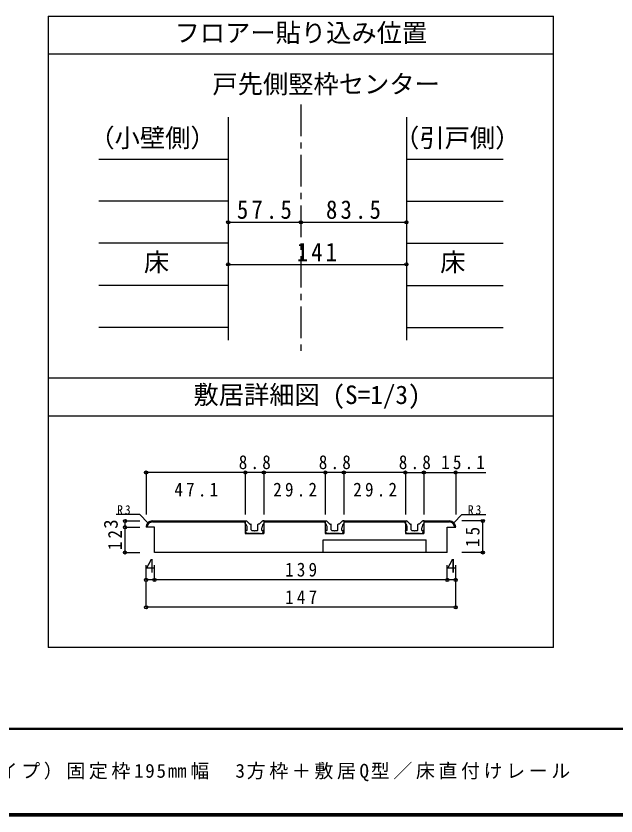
# Model space of a CAD drawing. Units: millimetres at full size, sheet at 1:5, with parts at other scales. Extents: x -973 to 977, y -718 to 696.
# Drawn here: x -494 to -19, y -701 to -68 of the extents above; entities that cross this region are included whole.
import ezdxf
from ezdxf.enums import TextEntityAlignment as Align

# ---------------------------------------------------------------- set-up
doc = ezdxf.new("R2010")
doc.units = ezdxf.units.MM
doc.header["$LTSCALE"] = 5
doc.header["$PDMODE"] = 32
doc.header["$PDSIZE"] = 2.5
doc.linetypes.add('CHAIN1', pattern=[8, 5, -1, 1, -1])
for name, color, linetype in [('0-1_通り芯', 4, 'CHAIN1'), ('0-3_仕上げ', 2, 'Continuous'), ('0-4_枠', 3, 'Continuous'), ('0-A_文字', 7, 'Continuous'), ('0-B_寸法', 7, 'Continuous'), ('2-4_枠', 3, 'Continuous'), ('2-7_金物', 7, 'Continuous'), ('2-B_寸法', 4, 'Continuous'), ('F-1_枠', 6, 'Continuous'), ('F-A_文字', 7, 'Continuous')]:
    doc.layers.add(name, color=color, linetype=linetype)
doc.styles.add('ＭＳ ゴシック', font='')
doc.styles.get('ＭＳ ゴシック').set_extended_font_data('MS Gothic')

msp = doc.modelspace()

# ---------------------------------------------------------------- linework, layer by layer
at = {"layer": '0-1_通り芯'}
msp.add_line((-268.347, -137.651), (-268.347, -334.158), dxfattribs=at)
at = {"layer": '0-3_仕上げ', "color": 4}
for p, q in [((-428.347, -180.953), (-325.847, -180.953)), ((-184.847, -180.953), (-108.347, -180.953)), ((-325.847, -214.254), (-428.347, -214.254)), ((-184.847, -214.254), (-108.347, -214.254)), ((-325.847, -247.555), (-428.347, -247.555)), ((-184.847, -247.555), (-108.347, -247.555)), ((-325.847, -280.857), (-428.347, -280.857)), ((-184.847, -280.857), (-108.347, -280.857)), ((-325.847, -314.158), (-428.347, -314.158)), ((-184.847, -314.158), (-108.347, -314.158))]:
    msp.add_line(p, q, dxfattribs=at)
at = {"layer": '0-4_枠'}
for p, q in [((-325.847, -147.651), (-325.847, -324.158)), ((-184.847, -147.651), (-184.847, -324.158))]:
    msp.add_line(p, q, dxfattribs=at)
at = {"layer": '0-A_文字', "color": 3}
for p, q in [((-468.347, -67.651), (-468.347, -567.5)), ((-468.347, -67.651), (-68.347, -67.651)), ((-68.347, -567.5), (-68.347, -67.651)), ((-468.347, -97.651), (-68.347, -97.651)), ((-68.347, -354.177), (-468.347, -354.177)), ((-468.347, -384.177), (-68.347, -384.177)), ((-68.347, -567.5), (-468.347, -567.5))]:
    msp.add_line(p, q, dxfattribs=at)
at = {"layer": '0-B_寸法', "color": 4}
for p, q in [((-325.847, -230.905), (-268.347, -230.905)), ((-268.347, -230.905), (-184.847, -230.905)), ((-325.847, -264.206), (-184.847, -264.206))]:
    msp.add_line(p, q, dxfattribs=at)
at = {"layer": '0-B_寸法'}
for p in [(-325.847, -230.905), (-268.347, -230.905), (-184.847, -230.905), (-325.847, -264.206), (-184.847, -264.206)]:
    msp.add_point(p, dxfattribs=at)
at = {"layer": '2-4_枠'}
for p, q in [((-385.847, -467.287), (-312.347, -467.287)), ((-385.847, -468.12), (-312.347, -468.12)), ((-385.847, -468.12), (-312.347, -468.12)), ((-297.68, -467.287), (-249.014, -467.287)), ((-297.68, -467.287), (-297.68, -477.287)), ((-297.68, -467.287), (-249.014, -467.287)), ((-297.68, -468.12), (-249.014, -468.12)), ((-297.68, -468.12), (-249.014, -468.12)), ((-249.014, -467.287), (-249.014, -477.287)), ((-234.347, -467.287), (-234.347, -477.287)), ((-234.347, -467.287), (-185.68, -467.287)), ((-234.347, -467.287), (-185.68, -467.287)), ((-234.347, -468.12), (-185.68, -468.12)), ((-234.347, -468.12), (-185.68, -468.12)), ((-185.68, -467.287), (-185.68, -477.287)), ((-171.014, -467.287), (-171.014, -477.287)), ((-171.014, -467.287), (-150.847, -467.287)), ((-171.014, -467.287), (-150.847, -467.287)), ((-171.014, -468.12), (-150.847, -468.12)), ((-171.014, -468.12), (-150.847, -468.12)), ((-384.18, -472.287), (-390.847, -472.287)), ((-384.18, -472.287), (-390.847, -472.287)), ((-384.18, -492.287), (-384.18, -472.287)), ((-152.514, -472.287), (-145.847, -472.287)), ((-152.514, -492.287), (-152.514, -472.287)), ((-152.514, -472.287), (-145.847, -472.287)), ((-312.347, -477.287), (-297.68, -477.287)), ((-312.347, -477.287), (-297.68, -477.287)), ((-249.014, -477.287), (-234.347, -477.287)), ((-249.014, -477.287), (-234.347, -477.287)), ((-185.68, -477.287), (-171.014, -477.287)), ((-185.68, -477.287), (-171.014, -477.287)), ((-250.847, -482.287), (-169.18, -482.287)), ((-169.18, -492.287), (-169.18, -482.287)), ((-152.514, -492.287), (-384.18, -492.287)), ((-152.514, -492.287), (-384.18, -492.287))]:
    msp.add_line(p, q, dxfattribs=at)
for points in [[(-385.847, -467.287), (-312.347, -467.287), (-312.347, -477.287)], [(-250.847, -492.287), (-250.847, -482.287), (-169.18, -482.287)]]:
    msp.add_lwpolyline(points, dxfattribs=at)
for centre, major_axis, start_param, end_param in [((-385.847, -472.287), (5, 0), 1.5707963, 3.1415927), ((-385.847, -472.287), (5, 0), 1.5707963, 3.1415927), ((-385.847, -472.287), (4.167, 0), 1.5707963, 3.1415927), ((-385.847, -472.287), (4.167, 0), 1.5707963, 3.1415927), ((-150.847, -472.287), (5, 0), 6.2831853, 7.8539816), ((-150.847, -472.287), (5, 0), 6.2831853, 7.8539816), ((-150.847, -472.287), (4.167, 0), 6.2831853, 7.8539816), ((-150.847, -472.287), (4.167, 0), 6.2831853, 7.8539816)]:
    msp.add_ellipse(centre, major_axis=major_axis, ratio=0.999999, start_param=start_param, end_param=end_param, dxfattribs=at)
at = {"layer": '2-7_金物'}
for p, q in [((-312.514, -467.287), (-311.609, -467.287)), ((-312.514, -468.954), (-312.514, -467.287)), ((-312.514, -467.287), (-311.609, -467.287)), ((-308.91, -469.641), (-311.019, -467.531)), ((-308.91, -469.641), (-311.019, -467.531)), ((-301.117, -469.641), (-299.008, -467.531)), ((-301.117, -469.641), (-299.008, -467.531)), ((-297.514, -467.287), (-298.418, -467.287)), ((-249.18, -467.287), (-248.275, -467.287)), ((-249.18, -468.954), (-249.18, -467.287)), ((-249.18, -467.287), (-248.275, -467.287)), ((-245.577, -469.641), (-247.686, -467.531)), ((-245.577, -469.641), (-247.686, -467.531)), ((-237.784, -469.641), (-235.674, -467.531)), ((-237.784, -469.641), (-235.674, -467.531)), ((-234.18, -467.287), (-235.085, -467.287)), ((-185.847, -467.287), (-184.942, -467.287)), ((-185.847, -468.954), (-185.847, -467.287)), ((-185.847, -467.287), (-184.942, -467.287)), ((-182.243, -469.641), (-184.353, -467.531)), ((-182.243, -469.641), (-184.353, -467.531)), ((-174.451, -469.641), (-172.341, -467.531)), ((-174.451, -469.641), (-172.341, -467.531)), ((-170.847, -467.287), (-171.752, -467.287)), ((-310.847, -474.787), (-311.847, -474.787)), ((-310.847, -474.787), (-311.847, -474.787)), ((-310.847, -474.787), (-310.847, -472.681)), ((-308.556, -469.787), (-308.014, -469.787)), ((-308.556, -469.787), (-308.014, -469.787)), ((-307.68, -474.287), (-307.68, -470.121)), ((-305.014, -475.287), (-304.514, -474.787)), ((-305.014, -475.287), (-304.514, -474.787)), ((-304.514, -474.787), (-302.847, -474.787)), ((-304.514, -474.787), (-302.847, -474.787)), ((-302.347, -474.287), (-302.347, -470.121)), ((-301.471, -469.787), (-302.014, -469.787)), ((-301.471, -469.787), (-302.014, -469.787)), ((-299.18, -474.787), (-299.18, -472.681)), ((-299.18, -474.787), (-298.18, -474.787)), ((-299.18, -474.787), (-298.18, -474.787)), ((-247.514, -474.787), (-248.514, -474.787)), ((-247.514, -474.787), (-248.514, -474.787)), ((-247.514, -474.787), (-247.514, -472.681)), ((-245.223, -469.787), (-244.68, -469.787)), ((-245.223, -469.787), (-244.68, -469.787)), ((-244.347, -474.287), (-244.347, -470.121)), ((-241.68, -475.287), (-241.18, -474.787)), ((-241.68, -475.287), (-241.18, -474.787)), ((-241.18, -474.787), (-239.514, -474.787)), ((-241.18, -474.787), (-239.514, -474.787)), ((-239.014, -474.287), (-239.014, -470.121)), ((-238.137, -469.787), (-238.68, -469.787)), ((-238.137, -469.787), (-238.68, -469.787)), ((-235.847, -474.787), (-235.847, -472.681)), ((-235.847, -474.787), (-234.847, -474.787)), ((-235.847, -474.787), (-234.847, -474.787)), ((-184.18, -474.787), (-185.18, -474.787)), ((-184.18, -474.787), (-185.18, -474.787)), ((-184.18, -474.787), (-184.18, -472.681)), ((-181.89, -469.787), (-181.347, -469.787)), ((-181.89, -469.787), (-181.347, -469.787)), ((-181.014, -474.287), (-181.014, -470.121)), ((-178.347, -475.287), (-177.847, -474.787)), ((-178.347, -475.287), (-177.847, -474.787)), ((-177.847, -474.787), (-176.18, -474.787)), ((-177.847, -474.787), (-176.18, -474.787)), ((-175.68, -474.287), (-175.68, -470.121)), ((-174.804, -469.787), (-175.347, -469.787)), ((-174.804, -469.787), (-175.347, -469.787)), ((-172.514, -474.787), (-172.514, -472.681)), ((-172.514, -474.787), (-171.514, -474.787)), ((-172.514, -474.787), (-171.514, -474.787)), ((-311.347, -477.287), (-312.157, -475.243)), ((-311.347, -477.287), (-312.157, -475.243)), ((-309.514, -477.287), (-311.347, -477.287)), ((-309.514, -477.287), (-311.347, -477.287)), ((-309.514, -477.287), (-309.18, -476.954)), ((-309.514, -477.287), (-309.18, -476.954)), ((-309.18, -476.954), (-308.847, -477.287)), ((-309.18, -476.954), (-308.847, -477.287)), ((-301.18, -477.287), (-308.847, -477.287)), ((-301.18, -477.287), (-308.847, -477.287)), ((-300.847, -476.954), (-301.18, -477.287)), ((-300.847, -476.954), (-301.18, -477.287)), ((-300.514, -477.287), (-300.847, -476.954)), ((-300.514, -477.287), (-300.847, -476.954)), ((-300.514, -477.287), (-298.68, -477.287)), ((-300.514, -477.287), (-298.68, -477.287)), ((-298.68, -477.287), (-297.87, -475.243)), ((-298.68, -477.287), (-297.87, -475.243)), ((-248.014, -477.287), (-248.823, -475.243)), ((-248.014, -477.287), (-248.823, -475.243)), ((-246.18, -477.287), (-248.014, -477.287)), ((-246.18, -477.287), (-248.014, -477.287)), ((-246.18, -477.287), (-245.847, -476.954)), ((-246.18, -477.287), (-245.847, -476.954)), ((-245.847, -476.954), (-245.514, -477.287)), ((-245.847, -476.954), (-245.514, -477.287)), ((-237.847, -477.287), (-245.514, -477.287)), ((-237.847, -477.287), (-245.514, -477.287)), ((-237.514, -476.954), (-237.847, -477.287)), ((-237.514, -476.954), (-237.847, -477.287)), ((-237.18, -477.287), (-237.514, -476.954)), ((-237.18, -477.287), (-237.514, -476.954)), ((-237.18, -477.287), (-235.347, -477.287)), ((-237.18, -477.287), (-235.347, -477.287)), ((-235.347, -477.287), (-234.537, -475.243)), ((-235.347, -477.287), (-234.537, -475.243)), ((-184.68, -477.287), (-185.49, -475.243)), ((-184.68, -477.287), (-185.49, -475.243)), ((-182.847, -477.287), (-184.68, -477.287)), ((-182.847, -477.287), (-184.68, -477.287)), ((-182.847, -477.287), (-182.514, -476.954)), ((-182.847, -477.287), (-182.514, -476.954)), ((-182.514, -476.954), (-182.18, -477.287)), ((-182.514, -476.954), (-182.18, -477.287)), ((-174.514, -477.287), (-182.18, -477.287)), ((-174.514, -477.287), (-182.18, -477.287)), ((-174.18, -476.954), (-174.514, -477.287)), ((-174.18, -476.954), (-174.514, -477.287)), ((-173.847, -477.287), (-174.18, -476.954)), ((-173.847, -477.287), (-174.18, -476.954)), ((-173.847, -477.287), (-172.014, -477.287)), ((-173.847, -477.287), (-172.014, -477.287)), ((-172.014, -477.287), (-171.204, -475.243)), ((-172.014, -477.287), (-171.204, -475.243))]:
    msp.add_line(p, q, dxfattribs=at)
for points in [[(-297.514, -468.954), (-297.514, -467.287), (-298.418, -467.287)], [(-234.18, -468.954), (-234.18, -467.287), (-235.085, -467.287)], [(-170.847, -468.954), (-170.847, -467.287), (-171.752, -467.287)], [(-307.18, -474.787), (-305.514, -474.787), (-305.014, -475.287)], [(-307.18, -474.787), (-305.514, -474.787), (-305.014, -475.287)], [(-243.847, -474.787), (-242.18, -474.787), (-241.68, -475.287)], [(-243.847, -474.787), (-242.18, -474.787), (-241.68, -475.287)], [(-180.514, -474.787), (-178.847, -474.787), (-178.347, -475.287)], [(-180.514, -474.787), (-178.847, -474.787), (-178.347, -475.287)]]:
    msp.add_lwpolyline(points, dxfattribs=at)
for centre, major_axis, start_param, end_param in [((-311.609, -468.121), (-0.833, 0), 3.9269908, 4.712389), ((-311.609, -468.121), (-0.833, 0), 3.9269908, 4.712389), ((-298.418, -468.121), (-0.833, 0), 4.712389, 5.4977871), ((-298.418, -468.121), (-0.833, 0), 4.712389, 5.4977871), ((-248.275, -468.121), (-0.833, 0), 3.9269908, 4.712389), ((-248.275, -468.121), (-0.833, 0), 3.9269908, 4.712389), ((-235.085, -468.121), (-0.833, 0), 4.712389, 5.4977871), ((-235.085, -468.121), (-0.833, 0), 4.712389, 5.4977871), ((-184.942, -468.121), (-0.833, 0), 3.9269908, 4.712389), ((-184.942, -468.121), (-0.833, 0), 3.9269908, 4.712389), ((-171.752, -468.121), (-0.833, 0), 4.712389, 5.4977871), ((-171.752, -468.121), (-0.833, 0), 4.712389, 5.4977871), ((-315.847, -472.681), (-5, 0), 3.1415927, 3.9826668), ((-315.847, -472.681), (-5, 0), 3.1415927, 3.9826668), ((-311.847, -475.121), (-0.333, 0), 4.712389, 6.6604557), ((-311.847, -475.121), (-0.333, 0), 4.712389, 6.6604557), ((-308.556, -469.287), (-0.5, 0), 0.7853982, 1.5707963), ((-308.556, -469.287), (-0.5, 0), 0.7853982, 1.5707963), ((-308.014, -470.121), (-0.333, 0), 3.1415927, 4.712389), ((-308.014, -470.121), (-0.333, 0), 3.1415927, 4.712389), ((-307.18, -474.287), (-0.5, 0), 6.2831853, 7.8539816), ((-307.18, -474.287), (-0.5, 0), 6.2831853, 7.8539816), ((-302.847, -474.287), (-0.5, 0), 1.5707963, 3.1415927), ((-302.847, -474.287), (-0.5, 0), 1.5707963, 3.1415927), ((-302.014, -470.121), (-0.333, 0), 4.712389, 6.2831853), ((-302.014, -470.121), (-0.333, 0), 4.712389, 6.2831853), ((-301.471, -469.287), (-0.5, 0), 1.5707963, 2.3561945), ((-301.471, -469.287), (-0.5, 0), 1.5707963, 2.3561945), ((-294.18, -472.681), (-5, 0), 5.4421111, 6.2831853), ((-294.18, -472.681), (-5, 0), 5.4421111, 6.2831853), ((-298.18, -475.121), (-0.333, 0), 2.7643223, 4.712389), ((-298.18, -475.121), (-0.333, 0), 2.7643223, 4.712389), ((-252.514, -472.681), (-5, 0), 3.1415927, 3.9826668), ((-252.514, -472.681), (-5, 0), 3.1415927, 3.9826668), ((-248.514, -475.121), (-0.333, 0), 4.712389, 6.6604557), ((-248.514, -475.121), (-0.333, 0), 4.712389, 6.6604557), ((-245.223, -469.287), (-0.5, 0), 0.7853982, 1.5707963), ((-245.223, -469.287), (-0.5, 0), 0.7853982, 1.5707963), ((-244.68, -470.121), (-0.333, 0), 3.1415927, 4.712389), ((-244.68, -470.121), (-0.333, 0), 3.1415927, 4.712389), ((-243.847, -474.287), (-0.5, 0), 6.2831853, 7.8539816), ((-243.847, -474.287), (-0.5, 0), 6.2831853, 7.8539816), ((-239.514, -474.287), (-0.5, 0), 1.5707963, 3.1415927), ((-239.514, -474.287), (-0.5, 0), 1.5707963, 3.1415927), ((-238.68, -470.121), (-0.333, 0), 4.712389, 6.2831853), ((-238.68, -470.121), (-0.333, 0), 4.712389, 6.2831853), ((-238.137, -469.287), (-0.5, 0), 1.5707963, 2.3561945), ((-238.137, -469.287), (-0.5, 0), 1.5707963, 2.3561945), ((-230.847, -472.681), (-5, 0), 5.4421111, 6.2831853), ((-230.847, -472.681), (-5, 0), 5.4421111, 6.2831853), ((-234.847, -475.121), (-0.333, 0), 2.7643223, 4.712389), ((-234.847, -475.121), (-0.333, 0), 2.7643223, 4.712389), ((-189.18, -472.681), (-5, 0), 3.1415927, 3.9826668), ((-189.18, -472.681), (-5, 0), 3.1415927, 3.9826668), ((-185.18, -475.121), (-0.333, 0), 4.712389, 6.6604557), ((-185.18, -475.121), (-0.333, 0), 4.712389, 6.6604557), ((-181.89, -469.287), (-0.5, 0), 0.7853982, 1.5707963), ((-181.89, -469.287), (-0.5, 0), 0.7853982, 1.5707963), ((-181.347, -470.121), (-0.333, 0), 3.1415927, 4.712389), ((-181.347, -470.121), (-0.333, 0), 3.1415927, 4.712389), ((-180.514, -474.287), (-0.5, 0), 6.2831853, 7.8539816), ((-180.514, -474.287), (-0.5, 0), 6.2831853, 7.8539816), ((-176.18, -474.287), (-0.5, 0), 1.5707963, 3.1415927), ((-176.18, -474.287), (-0.5, 0), 1.5707963, 3.1415927), ((-175.347, -470.121), (-0.333, 0), 4.712389, 6.2831853), ((-175.347, -470.121), (-0.333, 0), 4.712389, 6.2831853), ((-174.804, -469.287), (-0.5, 0), 1.5707963, 2.3561945), ((-174.804, -469.287), (-0.5, 0), 1.5707963, 2.3561945), ((-167.514, -472.681), (-5, 0), 5.4421111, 6.2831853), ((-167.514, -472.681), (-5, 0), 5.4421111, 6.2831853), ((-171.514, -475.121), (-0.333, 0), 2.7643223, 4.712389), ((-171.514, -475.121), (-0.333, 0), 2.7643223, 4.712389)]:
    msp.add_ellipse(centre, major_axis=major_axis, ratio=0.999999, start_param=start_param, end_param=end_param, dxfattribs=at)
at = {"layer": '2-B_寸法'}
for p, q in [((-312.347, -428.954), (-390.847, -428.954)), ((-390.847, -428.954), (-390.847, -462.287)), ((-297.68, -428.954), (-312.347, -428.954)), ((-312.347, -428.954), (-312.347, -462.287)), ((-249.014, -428.954), (-297.68, -428.954)), ((-297.68, -428.954), (-297.68, -462.287)), ((-234.347, -428.954), (-249.014, -428.954)), ((-249.014, -428.954), (-249.014, -462.287)), ((-185.68, -428.954), (-234.347, -428.954)), ((-234.347, -428.954), (-234.347, -462.287)), ((-185.68, -428.954), (-171.014, -428.954)), ((-185.68, -428.954), (-185.68, -462.287)), ((-171.014, -428.954), (-171.014, -462.287)), ((-171.014, -428.954), (-122.02, -428.954)), ((-145.847, -428.954), (-145.847, -462.287)), ((-395.847, -462.287), (-414.538, -462.287)), ((-395.847, -462.287), (-414.538, -462.287)), ((-407.514, -472.287), (-407.514, -467.287)), ((-407.514, -467.287), (-395.847, -467.287)), ((-389.383, -468.752), (-395.847, -462.287)), ((-389.383, -468.752), (-395.847, -462.287)), ((-147.311, -468.752), (-140.847, -462.287)), ((-147.311, -468.752), (-140.847, -462.287)), ((-124.322, -467.287), (-140.989, -467.287)), ((-140.847, -462.287), (-122.02, -462.287)), ((-140.847, -462.287), (-122.02, -462.287)), ((-124.322, -492.287), (-124.322, -467.287)), ((-407.514, -492.287), (-407.514, -472.287)), ((-407.514, -472.287), (-395.847, -472.287)), ((-407.514, -492.287), (-395.847, -492.287)), ((-124.322, -492.287), (-140.989, -492.287)), ((-390.847, -513.954), (-390.847, -502.287)), ((-384.18, -513.954), (-384.18, -502.287)), ((-152.514, -513.954), (-152.514, -502.287)), ((-145.847, -513.954), (-145.847, -502.287)), ((-384.18, -513.954), (-390.847, -513.954)), ((-390.847, -535.62), (-390.847, -513.954)), ((-152.514, -513.954), (-384.18, -513.954)), ((-145.847, -513.954), (-152.514, -513.954)), ((-145.847, -535.62), (-145.847, -513.954)), ((-145.847, -535.62), (-390.847, -535.62))]:
    msp.add_line(p, q, dxfattribs=at)
at = {"layer": '2-B_寸法', "color": 7}
for p in [(-390.847, -428.954), (-312.347, -428.954), (-297.68, -428.954), (-249.014, -428.954), (-234.347, -428.954), (-185.68, -428.954), (-171.014, -428.954), (-145.847, -428.954), (-407.514, -467.287), (-124.322, -467.287), (-407.514, -472.287), (-407.514, -492.287), (-124.322, -492.287), (-390.847, -513.954), (-384.18, -513.954), (-152.514, -513.954), (-145.847, -513.954), (-390.847, -535.62), (-145.847, -535.62)]:
    msp.add_point(p, dxfattribs=at)
at = {"layer": 'F-1_枠'}
for p, q in [((976.653, -631.667), (-973.347, -631.667)), ((976.653, -632.5), (-973.347, -632.5)), ((976.653, -699.167), (-973.347, -699.167)), ((976.653, -700), (-973.347, -700)), ((976.653, -700.833), (-973.347, -700.833))]:
    msp.add_line(p, q, dxfattribs=at)

# ---------------------------------------------------------------- texts
at = {"layer": '0-A_文字', "style": 'ＭＳ ゴシック'}
for s, p in [('フロアー貼り込み位置', (-368.347, -92.651)), ('戸先側竪枠センター', (-338.347, -133.243)), ('（小壁側）', (-435.759, -175.848)), ('（引戸側）', (-194.562, -175.848)), ('床', (-392.597, -274.206)), ('床', (-158.097, -274.206)), ('敷居詳細図 (S=1/3)', (-353.347, -379.167))]:
    msp.add_text(s, height=14.66, dxfattribs=at).set_placement(p, align=Align.BOTTOM_LEFT)
at = {"layer": '0-B_寸法', "char_height": 14.66, "attachment_point": 7, "style": 'ＭＳ ゴシック'}
for s, insert in [('\\T1.28;\\W0.9;57.5', (-318.972, -228.405)), ('\\T1.28;\\W0.9;83.5', (-248.472, -228.405)), ('\\T1.27;\\W0.9;141', (-271.597, -261.706))]:
    msp.add_mtext(s, dxfattribs=dict(at, insert=insert))
at = {"layer": '2-B_寸法', "color": 7, "style": 'ＭＳ ゴシック'}
msp.add_text('3', height=11, rotation=90, dxfattribs=at).set_placement((-410.014, -473.537), align=Align.BOTTOM_LEFT)
for p in [(-391.264, -511.454), (-152.93, -511.454)]:
    msp.add_text('4', height=11, dxfattribs=at).set_placement(p, align=Align.BOTTOM_LEFT)
at = {"layer": '2-B_寸法', "color": 7, "attachment_point": 7, "style": 'ＭＳ ゴシック'}
for s, insert, char_height in [('\\T1.38;\\W0.9;8.8', (-317.514, -426.454), 11), ('\\T1.38;\\W0.9;8.8', (-254.18, -426.454), 11), ('\\T1.38;\\W0.9;8.8', (-190.847, -426.454), 11), ('\\T1.38;\\W0.9;15.1', (-157.336, -426.454), 11), ('\\T1.38;\\W0.9;47.1', (-368.472, -448.12), 11), ('\\T1.38;\\W0.9;29.2', (-290.222, -448.12), 11), ('\\T1.38;\\W0.9;29.2', (-226.889, -448.12), 11), ('\\T1.36;\\W0.9;R3', (-413.705, -462.287), 7.331), ('\\T1.36;\\W0.9;R3', (-413.705, -462.287), 7.331), ('\\T1.36;\\W0.9;R3', (-136.187, -462.287), 7.331), ('\\T1.36;\\W0.9;R3', (-136.187, -462.287), 7.331), ('\\T1.38;\\W0.9;139', (-280.847, -511.454), 11), ('\\T1.38;\\W0.9;147', (-280.847, -533.12), 11)]:
    msp.add_mtext(s, dxfattribs=dict(at, insert=insert, char_height=char_height))
at = {"layer": '2-B_寸法', "color": 7, "char_height": 11, "attachment_point": 7, "rotation": 90, "style": 'ＭＳ ゴシック'}
for s, insert in [('\\T1.36;\\W0.9;15', (-126.822, -487.912)), ('\\T1.36;\\W0.9;12', (-410.014, -490.412))]:
    msp.add_mtext(s, dxfattribs=dict(at, insert=insert))
at = {"layer": 'F-A_文字', "insert": (-846.68, -673.333), "char_height": 11, "attachment_point": 7, "style": 'ＭＳ ゴシック'}
msp.add_mtext('\\T1.19;ドレタス\u3000H24\\~３枚引き込み戸（レールタイプ）固定枠195㎜幅\u30003方枠＋敷居Q型／床直付けレール', dxfattribs=at)

doc.saveas('drawing.dxf')
